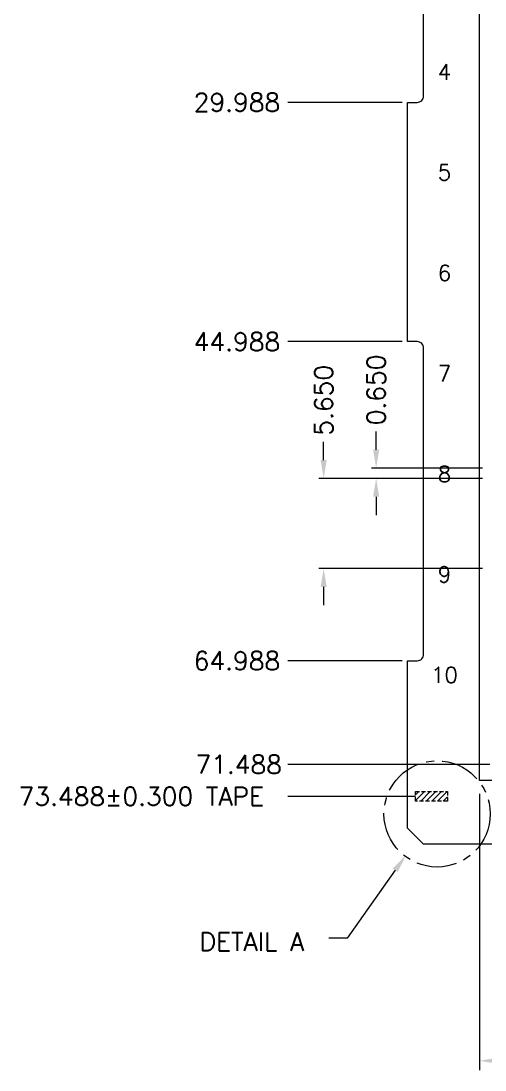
# Model space of a CAD drawing. Header units: millimetres. Extents: x 586 to 984, y 385 to 645.
# Drawn here: x 629.8 to 658.9, y 509.8 to 575.6 of the extents above; entities that cross this region are included whole.
import ezdxf

# ---------------------------------------------------------------- set-up
doc = ezdxf.new("R2010")
doc.units = ezdxf.units.MM
doc.linetypes.add('CENTER', pattern=[2, 1.25, -0.25, 0.25, -0.25])
doc.linetypes.add('HIDDEN', pattern=[0.375, 0.25, -0.125])
doc.layers.add('1', color=7, linetype='Continuous')
doc.layers.add('标注', color=4, linetype='Continuous')
doc.layers.add('DIM', color=4, linetype='Continuous', lineweight=18)
doc.styles.add('SIMPLEX', font='SIMPLEX')

msp = doc.modelspace()

# ---------------------------------------------------------------- hatches: boundary and pattern name
at = {"layer": 'DIM'}
h = msp.add_hatch(dxfattribs=at)
h.set_pattern_fill('ANSI31', color=256, scale=2, style=0)
h.set_pattern_definition([(45, (693.3284, 600.4749), (-0.1767767, 0.1767767), [])])
h.paths.add_polyline_path([(654.5784, 599.2869), (654.5784, 598.6869), (656.5784, 598.6869), (656.5784, 599.2869)])
h.paths.add_polyline_path([(654.5784, 526.6869), (654.5784, 527.2869), (656.5784, 527.2869), (656.5784, 526.6869)])

# ---------------------------------------------------------------- linework, layer by layer
at = {"layer": '1', "color": 1, "lineweight": 0, "elevation": -0.0958}
msp.add_lwpolyline([(737.2284, 523.9869), (655.0784, 523.9869), (654.0784, 524.9869), (654.0784, 535.4869), (654.6784, 535.4869, 0.4142136), (655.0784, 535.8869), (655.0784, 555.0869, 0.4142136), (654.6784, 555.4869), (654.0784, 555.4869), (654.0784, 570.4869), (654.6784, 570.4869, 0.4142136), (655.0784, 570.8869), (655.0784, 590.0869, 0.4142136), (654.6784, 590.4869), (654.0784, 590.4869), (654.0784, 600.9869), (655.0784, 601.9869), (737.2284, 601.9869)], format="xyb", dxfattribs=at)
at = {"layer": 'DIM', "color": 1}
for p, q in [((658.5784, 527.9869, -0.0958), (658.5784, 597.9869, -0.0958)), ((733.1784, 527.9869, -0.0958), (658.5784, 527.9869, -0.0958))]:
    msp.add_line(p, q, dxfattribs=at)
at = {"layer": 'DIM'}
for p, q in [((653.7334, 570.4869, -0.0958), (646.5713, 570.4869, -0.0958)), ((653.7334, 555.4869, -0.0958), (646.5713, 555.4869, -0.0958)), ((652.1049, 548.7119, -0.0958), (652.1049, 549.8619, -0.0958)), ((648.8137, 548.0619, -0.0958), (648.8137, 549.2119, -0.0958)), ((658.7784, 547.5619, -0.0958), (651.8049, 547.5619, -0.0958)), ((658.7784, 546.9119, -0.0958), (648.5137, 546.9119, -0.0958)), ((658.7784, 546.9119, -0.0958), (651.8049, 546.9119, -0.0958)), ((652.1049, 545.7619, -0.0958), (652.1049, 544.6119, -0.0958)), ((658.7784, 541.2619, -0.0958), (648.5137, 541.2619, -0.0958)), ((648.8137, 540.1119, -0.0958), (648.8137, 538.9619, -0.0958)), ((653.7334, 535.4869, -0.0958), (646.5713, 535.4869, -0.0958)), ((659.2334, 528.9869, -0.0958), (646.5713, 528.9869, -0.0958)), ((654.5784, 526.9869, -0.0958), (646.5713, 526.9869, -0.0958)), ((658.5784, 527.1419, -0.0958), (658.5784, 509.8341, -0.0958)), ((653.2975, 522.3671, -0.0958), (650.2772, 518.0905, -0.0958)), ((650.2772, 518.0905, -0.0958), (649.1272, 518.0905, -0.0958))]:
    msp.add_line(p, q, dxfattribs=at)
at = {"layer": 'DIM', "linetype": 'HIDDEN', "elevation": -0.0958}
msp.add_lwpolyline([(654.5784, 526.6869), (654.5784, 527.2869), (656.5784, 527.2869), (656.5784, 526.6869)], close=True, dxfattribs=at)
at = {"layer": 'DIM', "color": 2, "linetype": 'CENTER', "ltscale": 2}
msp.add_circle((655.9233, 525.886, -0.0958), 3.3298, dxfattribs=at)
at = {"layer": 'DIM'}
for points in [[(651.9133, 548.7119, -0.0958), (652.2966, 548.7119, -0.0958), (652.1049, 547.5619, -0.0958)], [(648.622, 548.0619, -0.0958), (649.0054, 548.0619, -0.0958), (648.8137, 546.9119, -0.0958)], [(651.9133, 545.7619, -0.0958), (652.2966, 545.7619, -0.0958), (652.1049, 546.9119, -0.0958)], [(648.622, 540.1119, -0.0958), (649.0054, 540.1119, -0.0958), (648.8137, 541.2619, -0.0958)], [(653.1428, 522.4801, -0.0958), (653.9759, 523.2957, -0.0958), (653.4523, 522.254, -0.0958)], [(659.7284, 510.6055, -0.0958), (659.7284, 510.2222, -0.0958), (658.5784, 510.4138, -0.0958)]]:
    msp.add_solid(points, dxfattribs=at)

# ---------------------------------------------------------------- texts
at = {"layer": 'DIM', "style": 'SIMPLEX'}
msp.add_text('DETAIL A', height=1.15, dxfattribs=at).set_placement((641.0312, 517.3033, -0.0958))
at = {"layer": 'DIM', "char_height": 1.15, "attachment_point": 5, "style": 'SIMPLEX'}
for s, insert in [('\\A1;29.988', (643.3787, 570.4869, -0.0958)), ('\\A1;44.988', (643.3787, 555.4869, -0.0958)), ('\\A1;64.988', (643.3787, 535.4869, -0.0958)), ('\\A1;71.488', (643.4882, 528.9869, -0.0958)), ('\\A1;73.488±0.300 TAPE', (637.3802, 526.9869, -0.0958))]:
    msp.add_mtext(s, dxfattribs=dict(at, insert=insert))
at = {"layer": 'DIM', "char_height": 1.15, "attachment_point": 5, "rotation": 90, "style": 'SIMPLEX'}
for s, insert in [('\\A1;0.650', (652.1049, 552.4619, -0.0958)), ('\\A1;5.650', (648.8137, 551.8119, -0.0958))]:
    msp.add_mtext(s, dxfattribs=dict(at, insert=insert))
at = {"layer": '标注', "lineweight": 0, "char_height": 0.992064, "attachment_point": 5}
for s, insert in [('{\\Fsimplex|c0;4}', (656.3852, 572.3942, -0.2198)), ('{\\Fsimplex|c0;5}', (656.3852, 566.0942, -0.2198)), ('{\\Fsimplex|c0;6}', (656.3852, 559.7942, -0.2198)), ('{\\Fsimplex|c0;7}', (656.3852, 553.4942, -0.2198)), ('{\\Fsimplex|c0;8}', (656.3852, 547.1942, -0.2198)), ('{\\Fsimplex|c0;9}', (656.3852, 540.8942, -0.2198)), ('{\\Fsimplex|c134;1\\Fsimplex|c0;0}', (656.3852, 534.5942, -0.2198))]:
    msp.add_mtext(s, dxfattribs=dict(at, insert=insert))

doc.saveas('drawing.dxf')
